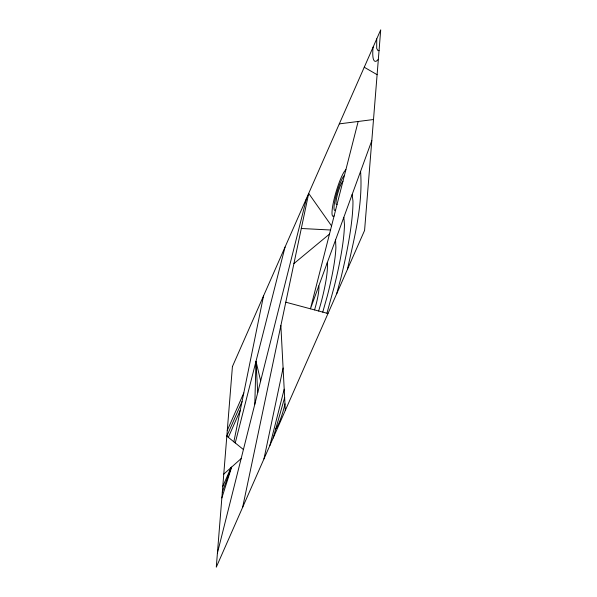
<?xml version="1.0" encoding="UTF-8"?>
<svg xmlns="http://www.w3.org/2000/svg" width="597" height="597" viewBox="0 0 597 597"><rect width="100%" height="100%" fill="white"/><g stroke="black" fill="none" stroke-linecap="round" stroke-linejoin="round"><path stroke-width="0.9" d="M254.807 404.244L255.994 361.319L260.665 380.931M376.737 38.88L376.7 48.432L378.035 50.7L379.065 50.372M373.147 47.036L372.976 48.364A56.76 9.283 -73.4 0 0 376.319 61.17L378.341 59.364M233.852 441.81L263.516 295.955M242.636 507.316L308.686 193.406L331.559 225.912M263.971 458.869L283.09 368.006M347.409 269.419C354.491 237.315 363.021 204.517 360.573 171.421M284.97 403.863L284.097 407.609A19.97 3.269 -73.4 0 1 276.202 428.34L275.754 428.87M217.412 553.076L306.567 198.204M235.24 442.937L285.045 247.083M269.896 445.414L284.202 389.214M358.17 121.475L310.44 308.813L371.804 140.638M336.708 293.717L341.021 277.605A130.556 21.358 -73.4 0 0 352.954 200.958L352.133 194.54M326.947 313.231L334.029 287.403A104.445 17.082 -73.4 0 0 344.454 224.442L343.82 217.33M322.761 312.112L327.253 296.194A78.334 12.813 -73.4 0 0 335.902 247.494L335.544 240.009M273.15 438.034L284.642 397.595M318.626 311.007L320.477 304.791A52.223 8.545 -73.4 0 0 327.35 263.546L327.186 262.911M314.552 309.91L314.873 308.865A26.111 4.269 -73.4 0 0 318.94 287.142L318.783 285.956M221.853 497.92L231.643 467.078M222.315 492.159L231.352 467.332M227.278 430.444L243.785 392.968M242.024 401.617L226.823 436.131L243.427 449.548M228.345 437.362L240.255 410.318M222.778 486.406L231.069 467.585M345.887 169.697L344.447 171.354A24.574 4.022 -73.4 0 0 333.984 199.749A24.574 4.022 -73.4 0 0 333.984 216.024L334.119 215.868M223.771 474.1L241.151 458.586M293.918 263.575L329.477 234.084M339.305 123.877L373.506 119.527M301.298 228.487L330.522 230.002M285.791 302.201L327.992 313.515M364.252 67.23L377.11 74.685M255.994 361.319L257.732 392.587M280.866 325.596L285.314 410.415M337.051 204.353A12.291 2.007 -73.4 0 1 337.298 195.025A12.291 2.007 -73.4 0 1 342.954 181.204M335.581 210.144A18.432 3.015 -73.4 0 1 335.947 196.144A18.432 3.015 -73.4 0 1 344.424 175.421M232.42 366.565L216.286 567.15L364.58 230.435L380.714 29.85L232.42 366.565"/></g></svg>
